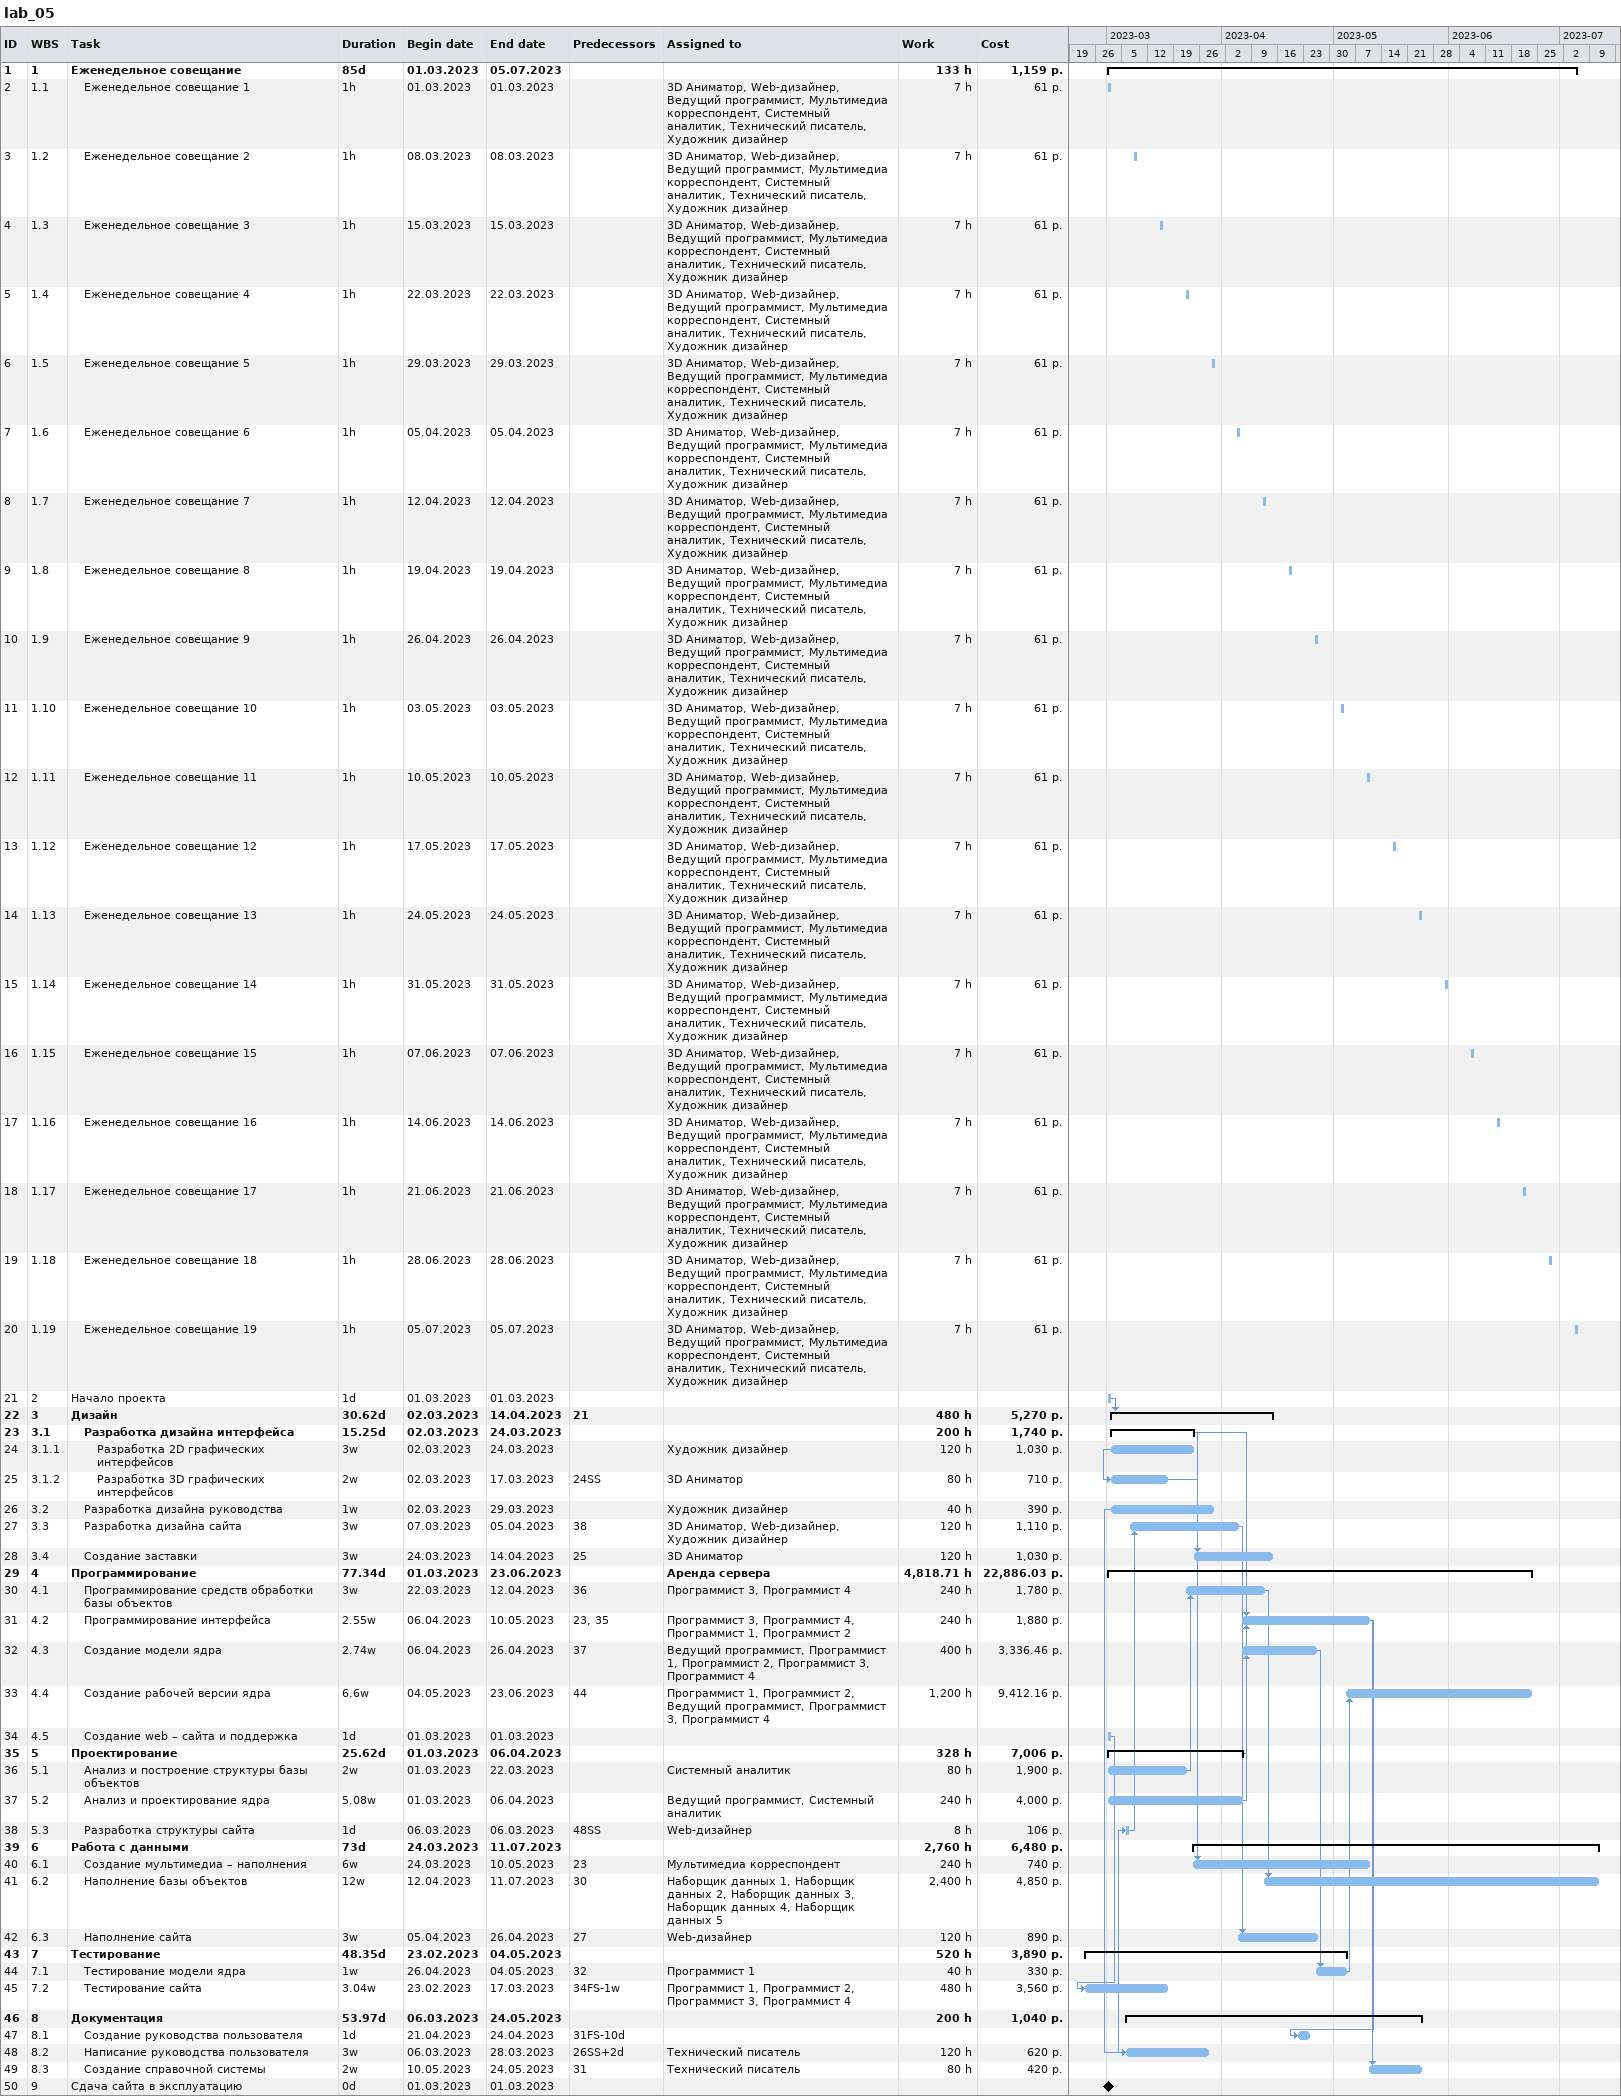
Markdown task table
lab_05

| ID | WBS | Task | Duration | Start | Finish | Predecessors | Resources | Work (h) | Cost (р.) |
|---|---|---|---|---|---|---|---|---|---|
| 1 | 1 | **Еженедельное совещание** | 85d | 2023-03-01 | 2023-07-05 |  |  | 133 | 1159 |
| 2 | 1.1 | Еженедельное совещание 1 | 1h | 2023-03-01 | 2023-03-01 |  | 3D Аниматор, Web-дизайнер, Ведущий программист, Мультимедиа корреспондент, Системный аналитик, Технический писатель, Художник дизайнер | 7 | 61 |
| 3 | 1.2 | Еженедельное совещание 2 | 1h | 2023-03-08 | 2023-03-08 |  | 3D Аниматор, Web-дизайнер, Ведущий программист, Мультимедиа корреспондент, Системный аналитик, Технический писатель, Художник дизайнер | 7 | 61 |
| 4 | 1.3 | Еженедельное совещание 3 | 1h | 2023-03-15 | 2023-03-15 |  | 3D Аниматор, Web-дизайнер, Ведущий программист, Мультимедиа корреспондент, Системный аналитик, Технический писатель, Художник дизайнер | 7 | 61 |
| 5 | 1.4 | Еженедельное совещание 4 | 1h | 2023-03-22 | 2023-03-22 |  | 3D Аниматор, Web-дизайнер, Ведущий программист, Мультимедиа корреспондент, Системный аналитик, Технический писатель, Художник дизайнер | 7 | 61 |
| 6 | 1.5 | Еженедельное совещание 5 | 1h | 2023-03-29 | 2023-03-29 |  | 3D Аниматор, Web-дизайнер, Ведущий программист, Мультимедиа корреспондент, Системный аналитик, Технический писатель, Художник дизайнер | 7 | 61 |
| 7 | 1.6 | Еженедельное совещание 6 | 1h | 2023-04-05 | 2023-04-05 |  | 3D Аниматор, Web-дизайнер, Ведущий программист, Мультимедиа корреспондент, Системный аналитик, Технический писатель, Художник дизайнер | 7 | 61 |
| 8 | 1.7 | Еженедельное совещание 7 | 1h | 2023-04-12 | 2023-04-12 |  | 3D Аниматор, Web-дизайнер, Ведущий программист, Мультимедиа корреспондент, Системный аналитик, Технический писатель, Художник дизайнер | 7 | 61 |
| 9 | 1.8 | Еженедельное совещание 8 | 1h | 2023-04-19 | 2023-04-19 |  | 3D Аниматор, Web-дизайнер, Ведущий программист, Мультимедиа корреспондент, Системный аналитик, Технический писатель, Художник дизайнер | 7 | 61 |
| 10 | 1.9 | Еженедельное совещание 9 | 1h | 2023-04-26 | 2023-04-26 |  | 3D Аниматор, Web-дизайнер, Ведущий программист, Мультимедиа корреспондент, Системный аналитик, Технический писатель, Художник дизайнер | 7 | 61 |
| 11 | 1.10 | Еженедельное совещание 10 | 1h | 2023-05-03 | 2023-05-03 |  | 3D Аниматор, Web-дизайнер, Ведущий программист, Мультимедиа корреспондент, Системный аналитик, Технический писатель, Художник дизайнер | 7 | 61 |
| 12 | 1.11 | Еженедельное совещание 11 | 1h | 2023-05-10 | 2023-05-10 |  | 3D Аниматор, Web-дизайнер, Ведущий программист, Мультимедиа корреспондент, Системный аналитик, Технический писатель, Художник дизайнер | 7 | 61 |
| 13 | 1.12 | Еженедельное совещание 12 | 1h | 2023-05-17 | 2023-05-17 |  | 3D Аниматор, Web-дизайнер, Ведущий программист, Мультимедиа корреспондент, Системный аналитик, Технический писатель, Художник дизайнер | 7 | 61 |
| 14 | 1.13 | Еженедельное совещание 13 | 1h | 2023-05-24 | 2023-05-24 |  | 3D Аниматор, Web-дизайнер, Ведущий программист, Мультимедиа корреспондент, Системный аналитик, Технический писатель, Художник дизайнер | 7 | 61 |
| 15 | 1.14 | Еженедельное совещание 14 | 1h | 2023-05-31 | 2023-05-31 |  | 3D Аниматор, Web-дизайнер, Ведущий программист, Мультимедиа корреспондент, Системный аналитик, Технический писатель, Художник дизайнер | 7 | 61 |
| 16 | 1.15 | Еженедельное совещание 15 | 1h | 2023-06-07 | 2023-06-07 |  | 3D Аниматор, Web-дизайнер, Ведущий программист, Мультимедиа корреспондент, Системный аналитик, Технический писатель, Художник дизайнер | 7 | 61 |
| 17 | 1.16 | Еженедельное совещание 16 | 1h | 2023-06-14 | 2023-06-14 |  | 3D Аниматор, Web-дизайнер, Ведущий программист, Мультимедиа корреспондент, Системный аналитик, Технический писатель, Художник дизайнер | 7 | 61 |
| 18 | 1.17 | Еженедельное совещание 17 | 1h | 2023-06-21 | 2023-06-21 |  | 3D Аниматор, Web-дизайнер, Ведущий программист, Мультимедиа корреспондент, Системный аналитик, Технический писатель, Художник дизайнер | 7 | 61 |
| 19 | 1.18 | Еженедельное совещание 18 | 1h | 2023-06-28 | 2023-06-28 |  | 3D Аниматор, Web-дизайнер, Ведущий программист, Мультимедиа корреспондент, Системный аналитик, Технический писатель, Художник дизайнер | 7 | 61 |
| 20 | 1.19 | Еженедельное совещание 19 | 1h | 2023-07-05 | 2023-07-05 |  | 3D Аниматор, Web-дизайнер, Ведущий программист, Мультимедиа корреспондент, Системный аналитик, Технический писатель, Художник дизайнер | 7 | 61 |
| 21 | 2 | Начало проекта | 1d | 2023-03-01 | 2023-03-01 |  |  |  |  |
| 22 | 3 | **Дизайн** | 30.62d | 2023-03-02 | 2023-04-14 | 21 |  | 480 | 5270 |
| 23 | 3.1 | **Разработка дизайна интерфейса** | 15.25d | 2023-03-02 | 2023-03-24 |  |  | 200 | 1740 |
| 24 | 3.1.1 | Разработка 2D графических интерфейсов | 3w | 2023-03-02 | 2023-03-24 |  | Художник дизайнер | 120 | 1030 |
| 25 | 3.1.2 | Разработка 3D графических интерфейсов | 2w | 2023-03-02 | 2023-03-17 | 24SS | 3D Аниматор | 80 | 710 |
| 26 | 3.2 | Разработка дизайна руководства | 1w | 2023-03-02 | 2023-03-29 |  | Художник дизайнер | 40 | 390 |
| 27 | 3.3 | Разработка дизайна сайта | 3w | 2023-03-07 | 2023-04-05 | 38 | 3D Аниматор, Web-дизайнер, Художник дизайнер | 120 | 1110 |
| 28 | 3.4 | Создание заставки | 3w | 2023-03-24 | 2023-04-14 | 25 | 3D Аниматор | 120 | 1030 |
| 29 | 4 | **Программирование** | 77.34d | 2023-03-01 | 2023-06-23 |  | Аренда сервера | 4818.71 | 22886.03 |
| 30 | 4.1 | Программирование средств обработки базы объектов | 3w | 2023-03-22 | 2023-04-12 | 36 | Программист 3, Программист 4 | 240 | 1780 |
| 31 | 4.2 | Программирование интерфейса | 2.55w | 2023-04-06 | 2023-05-10 | 23, 35 | Программист 3, Программист 4, Программист 1, Программист 2 | 240 | 1880 |
| 32 | 4.3 | Создание модели ядра | 2.74w | 2023-04-06 | 2023-04-26 | 37 | Ведущий программист, Программист 1, Программист 2, Программист 3, Программист 4 | 400 | 3336.46 |
| 33 | 4.4 | Создание рабочей версии ядра | 6.6w | 2023-05-04 | 2023-06-23 | 44 | Программист 1, Программист 2, Ведущий программист, Программист 3, Программист 4 | 1200 | 9412.16 |
| 34 | 4.5 | Создание web – сайта и поддержка | 1d | 2023-03-01 | 2023-03-01 |  |  |  |  |
| 35 | 5 | **Проектирование** | 25.62d | 2023-03-01 | 2023-04-06 |  |  | 328 | 7006 |
| 36 | 5.1 | Анализ и построение структуры базы объектов | 2w | 2023-03-01 | 2023-03-22 |  | Системный аналитик | 80 | 1900 |
| 37 | 5.2 | Анализ и проектирование ядра | 5.08w | 2023-03-01 | 2023-04-06 |  | Ведущий программист, Системный аналитик | 240 | 4000 |
| 38 | 5.3 | Разработка структуры сайта | 1d | 2023-03-06 | 2023-03-06 | 48SS | Web-дизайнер | 8 | 106 |
| 39 | 6 | **Работа с данными** | 73d | 2023-03-24 | 2023-07-11 |  |  | 2760 | 6480 |
| 40 | 6.1 | Создание мультимедиа – наполнения | 6w | 2023-03-24 | 2023-05-10 | 23 | Мультимедиа корреспондент | 240 | 740 |
| 41 | 6.2 | Наполнение базы объектов | 12w | 2023-04-12 | 2023-07-11 | 30 | Наборщик данных 1, Наборщик данных 2, Наборщик данных 3, Наборщик данных 4, Наборщик данных 5 | 2400 | 4850 |
| 42 | 6.3 | Наполнение сайта | 3w | 2023-04-05 | 2023-04-26 | 27 | Web-дизайнер | 120 | 890 |
| 43 | 7 | **Тестирование** | 48.35d | 2023-02-23 | 2023-05-04 |  |  | 520 | 3890 |
| 44 | 7.1 | Тестирование модели ядра | 1w | 2023-04-26 | 2023-05-04 | 32 | Программист 1 | 40 | 330 |
| 45 | 7.2 | Тестирование сайта | 3.04w | 2023-02-23 | 2023-03-17 | 34FS-1w | Программист 1, Программист 2, Программист 3, Программист 4 | 480 | 3560 |
| 46 | 8 | **Документация** | 53.97d | 2023-03-06 | 2023-05-24 |  |  | 200 | 1040 |
| 47 | 8.1 | Создание руководства пользователя | 1d | 2023-04-21 | 2023-04-24 | 31FS-10d |  |  |  |
| 48 | 8.2 | Написание руководства пользователя | 3w | 2023-03-06 | 2023-03-28 | 26SS+2d | Технический писатель | 120 | 620 |
| 49 | 8.3 | Создание справочной системы | 2w | 2023-05-10 | 2023-05-24 | 31 | Технический писатель | 80 | 420 |
| 50 | 9 | Сдача сайта в эксплуатацию | 0d | 2023-03-01 | 2023-03-01 |  |  |  |  |
